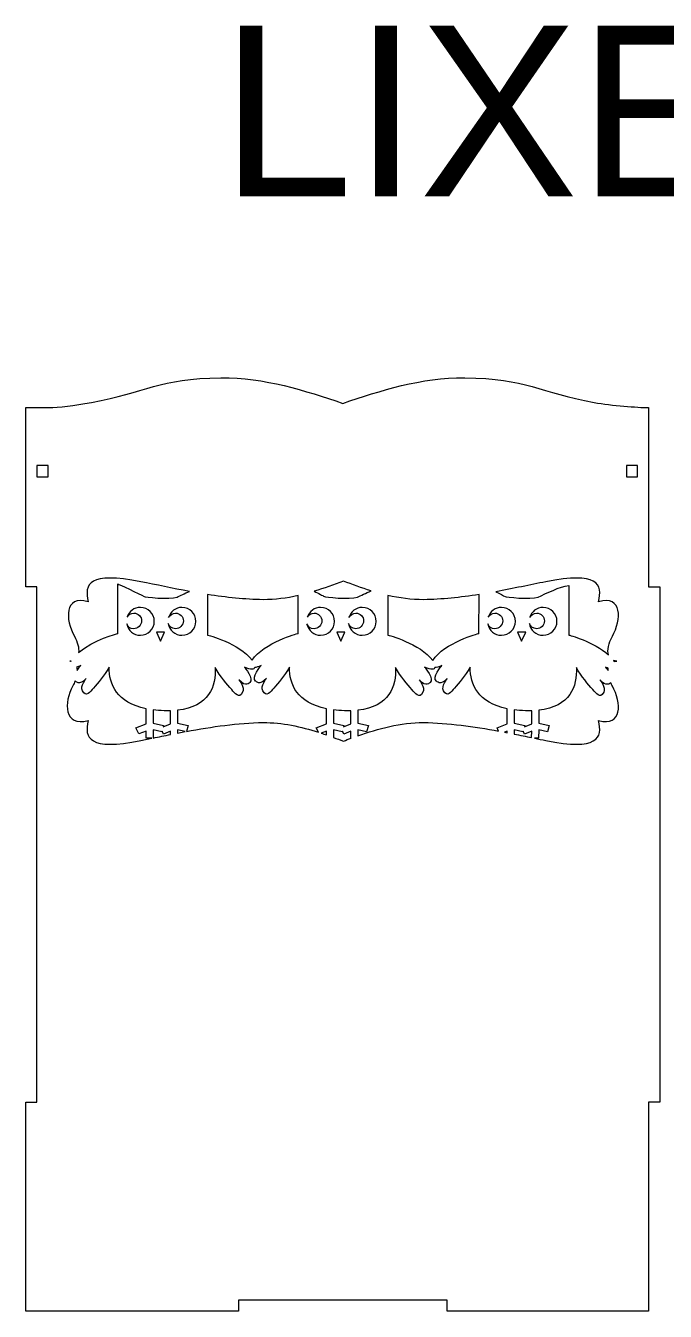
# Model space of a CAD drawing. Header units: millimetres. Extents: x -3306 to 3306, y -396 to 396.
# Drawn here: x -1600.9 to -1429.5, y 51.7 to 396 of the extents above; entities that cross this region are included whole.
import ezdxf

# ---------------------------------------------------------------- set-up
doc = ezdxf.new("R2010")
doc.units = ezdxf.units.MM
doc.header["$MEASUREMENT"] = 0
doc.layers.add('Camada 1', color=7, linetype='Continuous')
doc.styles.add('2', font='Arial', dxfattribs={"height": 1})

msp = doc.modelspace()

# ---------------------------------------------------------------- linework, layer by layer
at = {"layer": 'Camada 1', "color": 250, "lineweight": 20}
for points, knots in [([(-1431.0052, 107.7306), (-1431.0052, 107.7306), (-1431.0052, 245.7306), (-1431.0052, 245.7306), (-1431.0052, 245.7306), (-1431.0052, 245.7306), (-1434.0052, 245.7306), (-1434.0052, 245.7306), (-1434.0052, 245.7306), (-1434.0052, 245.7306), (-1434.0052, 293.7306), (-1434.0052, 293.7306), (-1434.0052, 293.7306), (-1437.0081, 293.8059), (-1443.8052, 294.2386), (-1448.5704, 295.1075), (-1448.5704, 295.1075), (-1463.1626, 297.7686), (-1466.6283, 301.5743), (-1483.2458, 301.7211), (-1483.2458, 301.7211), (-1495.005, 301.825), (-1505.8127, 298.2883), (-1515.9362, 294.8691), (-1515.9362, 294.8691), (-1526.0597, 298.2883), (-1536.8674, 301.825), (-1548.6266, 301.7211), (-1548.6266, 301.7211), (-1565.2441, 301.5743), (-1568.7098, 297.7686), (-1583.302, 295.1075), (-1583.302, 295.1075), (-1588.0672, 294.2386), (-1591.8643, 293.8059), (-1594.8672, 293.7306), (-1594.8672, 293.7306), (-1594.8672, 293.7306), (-1594.9362, 293.7306), (-1594.9362, 293.7306), (-1594.9362, 293.7306), (-1594.9362, 293.7306), (-1600.9362, 293.7306), (-1600.9362, 293.7306), (-1600.9362, 293.7306), (-1600.9362, 293.7306), (-1600.9362, 245.7306), (-1600.9362, 245.7306), (-1600.9362, 245.7306), (-1600.9362, 245.7306), (-1597.9362, 245.7306), (-1597.9362, 245.7306), (-1597.9362, 245.7306), (-1597.9362, 245.7306), (-1597.9362, 107.7306), (-1597.9362, 107.7306), (-1597.9362, 107.7306), (-1597.9362, 107.7306), (-1600.9362, 107.7306), (-1600.9362, 107.7306), (-1600.9362, 107.7306), (-1600.9362, 107.7306), (-1600.9362, 51.7306), (-1600.9362, 51.7306), (-1600.9362, 51.7306), (-1600.9362, 51.7306), (-1597.9362, 51.7306), (-1597.9362, 51.7306), (-1597.9362, 51.7306), (-1597.9362, 51.7306), (-1543.9363, 51.7306), (-1543.9363, 51.7306), (-1543.9363, 51.7306), (-1543.9363, 51.7306), (-1543.9363, 54.7306), (-1543.9363, 54.7306), (-1543.9363, 54.7306), (-1543.9363, 54.7306), (-1487.9363, 54.7306), (-1487.9363, 54.7306), (-1487.9363, 54.7306), (-1487.9363, 54.7306), (-1487.9363, 51.7306), (-1487.9363, 51.7306), (-1487.9363, 51.7306), (-1487.9363, 51.7306), (-1434.0052, 51.7306), (-1434.0052, 51.7306), (-1434.0052, 51.7306), (-1434.0052, 51.7306), (-1434.0052, 107.7306), (-1434.0052, 107.7306), (-1434.0052, 107.7306), (-1434.0052, 107.7306), (-1431.0052, 107.7306), (-1431.0052, 107.7306)], [0, 0, 0, 0, 0.04, 0.04, 0.04, 0.04, 0.08, 0.08, 0.08, 0.08, 0.12, 0.12, 0.12, 0.12, 0.16, 0.16, 0.16, 0.16, 0.2, 0.2, 0.2, 0.2, 0.24, 0.24, 0.24, 0.24, 0.28, 0.28, 0.28, 0.28, 0.32, 0.32, 0.32, 0.32, 0.36, 0.36, 0.36, 0.36, 0.4, 0.4, 0.4, 0.4, 0.44, 0.44, 0.44, 0.44, 0.48, 0.48, 0.48, 0.48, 0.52, 0.52, 0.52, 0.52, 0.56, 0.56, 0.56, 0.56, 0.6, 0.6, 0.6, 0.6, 0.64, 0.64, 0.64, 0.64, 0.68, 0.68, 0.68, 0.68, 0.72, 0.72, 0.72, 0.72, 0.76, 0.76, 0.76, 0.76, 0.8, 0.8, 0.8, 0.8, 0.84, 0.84, 0.84, 0.84, 0.88, 0.88, 0.88, 0.88, 0.92, 0.92, 0.92, 0.92, 1, 1, 1, 1]), ([(-1594.9362, 278.2335), (-1594.9362, 278.2335), (-1594.9362, 275.2335), (-1594.9362, 275.2335), (-1594.9362, 275.2335), (-1594.9362, 275.2335), (-1597.9362, 275.2335), (-1597.9362, 275.2335), (-1597.9362, 275.2335), (-1597.9362, 275.2335), (-1597.9362, 278.2335), (-1597.9362, 278.2335), (-1597.9362, 278.2335), (-1597.9362, 278.2335), (-1594.9362, 278.2335), (-1594.9362, 278.2335)], [0, 0, 0, 0, 0.2, 0.2, 0.2, 0.2, 0.4, 0.4, 0.4, 0.4, 0.6, 0.6, 0.6, 0.6, 1, 1, 1, 1]), ([(-1436.9362, 275.2335), (-1436.9362, 275.2335), (-1439.9362, 275.2335), (-1439.9362, 275.2335), (-1439.9362, 275.2335), (-1439.9362, 275.2335), (-1439.9362, 278.2335), (-1439.9362, 278.2335), (-1439.9362, 278.2335), (-1439.9362, 278.2335), (-1436.9362, 278.2335), (-1436.9362, 278.2335), (-1436.9362, 278.2335), (-1436.9362, 278.2335), (-1436.9362, 275.2335), (-1436.9362, 275.2335)], [0, 0, 0, 0, 0.2, 0.2, 0.2, 0.2, 0.4, 0.4, 0.4, 0.4, 0.6, 0.6, 0.6, 0.6, 1, 1, 1, 1]), ([(-1560.361, 243.0038), (-1562.3407, 242.1453), (-1569.2049, 243.1366), (-1569.2049, 243.1366), (-1569.2049, 243.1366), (-1570.3263, 243.8636), (-1576.2016, 246.5026), (-1576.2016, 246.5026), (-1576.2016, 246.5026), (-1576.2016, 246.5026), (-1576.2678, 233.2995), (-1576.2678, 233.2995), (-1576.2678, 233.2995), (-1576.2678, 233.2995), (-1576.3302, 233.1903), (-1576.3302, 233.1903), (-1576.3302, 233.1903), (-1576.3302, 233.1903), (-1576.3398, 233.2493), (-1576.3398, 233.2493), (-1576.3398, 233.2493), (-1576.3398, 233.2493), (-1582.809, 231.548), (-1586.7401, 228.1425), (-1586.7401, 228.1425), (-1586.6219, 229.3665), (-1587.0206, 230.9426), (-1587.8916, 232.5233), (-1587.8916, 232.5233), (-1590.3297, 236.9481), (-1590.699, 243.5562), (-1584.1666, 241.7508), (-1584.1666, 241.7508), (-1585.3412, 246.4278), (-1584.0242, 249.9096), (-1570.0365, 247.0992), (-1570.0365, 247.0992), (-1566.0498, 246.2984), (-1561.6241, 245.3548), (-1557.0284, 244.517), (-1557.0284, 244.517), (-1558.3085, 243.9536), (-1559.5153, 243.3704), (-1560.361, 243.0038)], [0, 0, 0, 0, 0.08333333, 0.08333333, 0.08333333, 0.08333333, 0.16666667, 0.16666667, 0.16666667, 0.16666667, 0.25, 0.25, 0.25, 0.25, 0.33333333, 0.33333333, 0.33333333, 0.33333333, 0.41666667, 0.41666667, 0.41666667, 0.41666667, 0.5, 0.5, 0.5, 0.5, 0.58333333, 0.58333333, 0.58333333, 0.58333333, 0.66666667, 0.66666667, 0.66666667, 0.66666667, 0.75, 0.75, 0.75, 0.75, 0.83333333, 0.83333333, 0.83333333, 0.83333333, 1, 1, 1, 1]), ([(-1444.7235, 227.4929), (-1448.6201, 231.059), (-1455.3942, 232.8404), (-1455.3942, 232.8404), (-1455.3942, 232.8404), (-1455.3942, 232.8404), (-1455.3942, 246.107), (-1455.3942, 246.107), (-1455.3942, 246.107), (-1457.6387, 245.9086), (-1461.5989, 243.8622), (-1463.579, 243.0038), (-1463.579, 243.0038), (-1465.5588, 242.1453), (-1472.4229, 243.1366), (-1472.4229, 243.1366), (-1472.4229, 243.1366), (-1472.8241, 243.3968), (-1473.834, 243.9017), (-1474.9655, 244.4429), (-1474.9655, 244.4429), (-1470.2237, 245.2989), (-1465.6533, 246.2747), (-1461.5485, 247.0992), (-1461.5485, 247.0992), (-1447.5607, 249.9096), (-1446.2437, 246.4278), (-1447.4182, 241.7508), (-1447.4182, 241.7508), (-1440.8858, 243.5562), (-1441.2552, 236.9483), (-1443.6936, 232.5233), (-1443.6936, 232.5233), (-1444.728, 230.6459), (-1445.0964, 228.7747), (-1444.7235, 227.4929)], [0, 0, 0, 0, 0.1, 0.1, 0.1, 0.1, 0.2, 0.2, 0.2, 0.2, 0.3, 0.3, 0.3, 0.3, 0.4, 0.4, 0.4, 0.4, 0.5, 0.5, 0.5, 0.5, 0.6, 0.6, 0.6, 0.6, 0.7, 0.7, 0.7, 0.7, 0.8, 0.8, 0.8, 0.8, 1, 1, 1, 1]), ([(-1508.3545, 244.6708), (-1509.7634, 244.0619), (-1511.1163, 243.4038), (-1512.0392, 243.0038), (-1512.0392, 243.0038), (-1514.0189, 242.1453), (-1520.8831, 243.1366), (-1520.8831, 243.1366), (-1520.8831, 243.1366), (-1521.3094, 243.413), (-1522.4229, 243.9657), (-1523.6393, 244.5447), (-1523.6393, 244.5447), (-1520.9514, 245.3652), (-1518.3389, 246.3248), (-1515.7923, 247.2723), (-1515.7923, 247.2723), (-1513.3751, 246.373), (-1510.8986, 245.4625), (-1508.3545, 244.6708)], [0, 0, 0, 0, 0.16666667, 0.16666667, 0.16666667, 0.16666667, 0.33333333, 0.33333333, 0.33333333, 0.33333333, 0.5, 0.5, 0.5, 0.5, 0.66666667, 0.66666667, 0.66666667, 0.66666667, 1, 1, 1, 1]), ([(-1528.018, 233.2493), (-1528.018, 233.2493), (-1537.0317, 230.8794), (-1540.2451, 226.1335), (-1540.2451, 226.1335), (-1543.681, 230.6064), (-1552.1761, 232.8404), (-1552.1761, 232.8404), (-1552.1761, 232.8404), (-1552.1761, 232.8404), (-1552.1761, 243.6907), (-1552.1761, 243.6907), (-1552.1761, 243.6907), (-1547.203, 242.9111), (-1542.1441, 242.3487), (-1537.3213, 242.3017), (-1537.3213, 242.3017), (-1534.0734, 242.27), (-1530.9358, 242.7029), (-1527.8954, 243.3994), (-1527.8954, 243.3994), (-1527.8954, 243.3994), (-1527.946, 233.2995), (-1527.946, 233.2995), (-1527.946, 233.2995), (-1527.946, 233.2995), (-1528.0084, 233.1903), (-1528.0084, 233.1903), (-1528.0084, 233.1903), (-1528.0084, 233.1903), (-1528.018, 233.2493), (-1528.018, 233.2493)], [0, 0, 0, 0, 0.11111111, 0.11111111, 0.11111111, 0.11111111, 0.22222222, 0.22222222, 0.22222222, 0.22222222, 0.33333333, 0.33333333, 0.33333333, 0.33333333, 0.44444444, 0.44444444, 0.44444444, 0.44444444, 0.55555556, 0.55555556, 0.55555556, 0.55555556, 0.66666667, 0.66666667, 0.66666667, 0.66666667, 0.77777778, 0.77777778, 0.77777778, 0.77777778, 1, 1, 1, 1]), ([(-1479.5579, 233.2493), (-1479.5579, 233.2493), (-1488.6945, 230.8466), (-1491.8493, 226.0357), (-1491.8493, 226.0357), (-1495.2353, 230.5738), (-1503.8543, 232.8404), (-1503.8543, 232.8404), (-1503.8543, 232.8404), (-1503.8543, 232.8404), (-1503.8543, 243.4375), (-1503.8543, 243.4375), (-1503.8543, 243.4375), (-1500.7624, 242.7189), (-1497.57, 242.2695), (-1494.2633, 242.3017), (-1494.2633, 242.3017), (-1489.4487, 242.3485), (-1484.3986, 242.9091), (-1479.4339, 243.6868), (-1479.4339, 243.6868), (-1479.4339, 243.6868), (-1479.4858, 233.2995), (-1479.4858, 233.2995), (-1479.4858, 233.2995), (-1479.4858, 233.2995), (-1479.5483, 233.1903), (-1479.5483, 233.1903), (-1479.5483, 233.1903), (-1479.5483, 233.1903), (-1479.5579, 233.2493), (-1479.5579, 233.2493)], [0, 0, 0, 0, 0.11111111, 0.11111111, 0.11111111, 0.11111111, 0.22222222, 0.22222222, 0.22222222, 0.22222222, 0.33333333, 0.33333333, 0.33333333, 0.33333333, 0.44444444, 0.44444444, 0.44444444, 0.44444444, 0.55555556, 0.55555556, 0.55555556, 0.55555556, 0.66666667, 0.66666667, 0.66666667, 0.66666667, 0.77777778, 0.77777778, 0.77777778, 0.77777778, 1, 1, 1, 1]), ([(-1566.4707, 236.5003), (-1566.4707, 234.4414), (-1568.1404, 232.7705), (-1570.1996, 232.7705), (-1570.1996, 232.7705), (-1572.017, 232.7705), (-1573.5308, 234.0716), (-1573.8617, 235.7925), (-1573.8617, 235.7925), (-1573.5437, 235.0481), (-1572.9502, 234.5265), (-1571.9445, 234.5265), (-1571.9445, 234.5265), (-1570.9388, 234.5265), (-1569.8608, 235.4596), (-1569.8608, 236.6104), (-1569.8608, 236.6104), (-1569.8608, 237.7612), (-1570.7937, 238.6942), (-1571.9445, 238.6942), (-1571.9445, 238.6942), (-1572.7128, 238.6942), (-1573.3838, 238.2784), (-1573.7452, 237.6596), (-1573.7452, 237.6596), (-1573.2575, 239.1521), (-1571.8546, 240.2298), (-1570.1996, 240.2298), (-1570.1996, 240.2298), (-1568.1404, 240.2298), (-1566.4707, 238.5608), (-1566.4707, 236.5003)], [0, 0, 0, 0, 0.11111111, 0.11111111, 0.11111111, 0.11111111, 0.22222222, 0.22222222, 0.22222222, 0.22222222, 0.33333333, 0.33333333, 0.33333333, 0.33333333, 0.44444444, 0.44444444, 0.44444444, 0.44444444, 0.55555556, 0.55555556, 0.55555556, 0.55555556, 0.66666667, 0.66666667, 0.66666667, 0.66666667, 0.77777778, 0.77777778, 0.77777778, 0.77777778, 1, 1, 1, 1]), ([(-1555.3163, 236.5003), (-1555.3163, 234.4414), (-1556.9863, 232.7705), (-1559.0456, 232.7705), (-1559.0456, 232.7705), (-1560.9086, 232.7705), (-1562.4525, 234.1378), (-1562.7301, 235.9229), (-1562.7301, 235.9229), (-1562.4461, 235.1099), (-1561.7929, 234.5265), (-1560.7626, 234.5265), (-1560.7626, 234.5265), (-1559.7323, 234.5265), (-1558.6787, 235.4596), (-1558.6787, 236.6104), (-1558.6787, 236.6104), (-1558.6787, 237.7612), (-1559.6116, 238.6942), (-1560.7626, 238.6942), (-1560.7626, 238.6942), (-1561.5792, 238.6942), (-1562.2859, 238.2243), (-1562.6277, 237.5403), (-1562.6277, 237.5403), (-1562.1775, 239.0943), (-1560.7442, 240.2298), (-1559.0456, 240.2298), (-1559.0456, 240.2298), (-1556.9863, 240.2298), (-1555.3163, 238.5608), (-1555.3163, 236.5003)], [0, 0, 0, 0, 0.11111111, 0.11111111, 0.11111111, 0.11111111, 0.22222222, 0.22222222, 0.22222222, 0.22222222, 0.33333333, 0.33333333, 0.33333333, 0.33333333, 0.44444444, 0.44444444, 0.44444444, 0.44444444, 0.55555556, 0.55555556, 0.55555556, 0.55555556, 0.66666667, 0.66666667, 0.66666667, 0.66666667, 0.77777778, 0.77777778, 0.77777778, 0.77777778, 1, 1, 1, 1]), ([(-1518.1489, 236.5003), (-1518.1489, 234.4414), (-1519.8185, 232.7705), (-1521.8778, 232.7705), (-1521.8778, 232.7705), (-1523.6952, 232.7705), (-1525.209, 234.0716), (-1525.5399, 235.7925), (-1525.5399, 235.7925), (-1525.222, 235.0481), (-1524.6283, 234.5265), (-1523.6228, 234.5265), (-1523.6228, 234.5265), (-1522.6173, 234.5265), (-1521.5389, 235.4596), (-1521.5389, 236.6104), (-1521.5389, 236.6104), (-1521.5389, 237.7612), (-1522.4719, 238.6942), (-1523.6228, 238.6942), (-1523.6228, 238.6942), (-1524.3909, 238.6942), (-1525.062, 238.2784), (-1525.4234, 237.6596), (-1525.4234, 237.6596), (-1524.9357, 239.1521), (-1523.5328, 240.2298), (-1521.8778, 240.2298), (-1521.8778, 240.2298), (-1519.8185, 240.2298), (-1518.1489, 238.5608), (-1518.1489, 236.5003)], [0, 0, 0, 0, 0.11111111, 0.11111111, 0.11111111, 0.11111111, 0.22222222, 0.22222222, 0.22222222, 0.22222222, 0.33333333, 0.33333333, 0.33333333, 0.33333333, 0.44444444, 0.44444444, 0.44444444, 0.44444444, 0.55555556, 0.55555556, 0.55555556, 0.55555556, 0.66666667, 0.66666667, 0.66666667, 0.66666667, 0.77777778, 0.77777778, 0.77777778, 0.77777778, 1, 1, 1, 1]), ([(-1506.9945, 236.5003), (-1506.9945, 234.4414), (-1508.6645, 232.7705), (-1510.7237, 232.7705), (-1510.7237, 232.7705), (-1512.5868, 232.7705), (-1514.1307, 234.1378), (-1514.4083, 235.9229), (-1514.4083, 235.9229), (-1514.1243, 235.1099), (-1513.471, 234.5265), (-1512.4407, 234.5265), (-1512.4407, 234.5265), (-1511.4104, 234.5265), (-1510.3569, 235.4596), (-1510.3569, 236.6104), (-1510.3569, 236.6104), (-1510.3569, 237.7612), (-1511.2898, 238.6942), (-1512.4407, 238.6942), (-1512.4407, 238.6942), (-1513.2574, 238.6942), (-1513.9641, 238.2243), (-1514.3058, 237.5403), (-1514.3058, 237.5403), (-1513.8557, 239.0943), (-1512.4224, 240.2298), (-1510.7237, 240.2298), (-1510.7237, 240.2298), (-1508.6645, 240.2298), (-1506.9945, 238.5608), (-1506.9945, 236.5003)], [0, 0, 0, 0, 0.11111111, 0.11111111, 0.11111111, 0.11111111, 0.22222222, 0.22222222, 0.22222222, 0.22222222, 0.33333333, 0.33333333, 0.33333333, 0.33333333, 0.44444444, 0.44444444, 0.44444444, 0.44444444, 0.55555556, 0.55555556, 0.55555556, 0.55555556, 0.66666667, 0.66666667, 0.66666667, 0.66666667, 0.77777778, 0.77777778, 0.77777778, 0.77777778, 1, 1, 1, 1]), ([(-1473.4176, 232.7705), (-1475.235, 232.7705), (-1476.7488, 234.0716), (-1477.0797, 235.7925), (-1477.0797, 235.7925), (-1476.7618, 235.0481), (-1476.1683, 234.5265), (-1475.1626, 234.5265), (-1475.1626, 234.5265), (-1474.1569, 234.5265), (-1473.0788, 235.4596), (-1473.0788, 236.6104), (-1473.0788, 236.6104), (-1473.0788, 237.7612), (-1474.0117, 238.6942), (-1475.1626, 238.6942), (-1475.1626, 238.6942), (-1475.9309, 238.6942), (-1476.6018, 238.2784), (-1476.9632, 237.6596), (-1476.9632, 237.6596), (-1476.4755, 239.1521), (-1475.0726, 240.2298), (-1473.4176, 240.2298), (-1473.4176, 240.2298), (-1471.3584, 240.2298), (-1469.6887, 238.5608), (-1469.6887, 236.5003), (-1469.6887, 236.5003), (-1469.6887, 234.4414), (-1471.3584, 232.7705), (-1473.4176, 232.7705)], [0, 0, 0, 0, 0.11111111, 0.11111111, 0.11111111, 0.11111111, 0.22222222, 0.22222222, 0.22222222, 0.22222222, 0.33333333, 0.33333333, 0.33333333, 0.33333333, 0.44444444, 0.44444444, 0.44444444, 0.44444444, 0.55555556, 0.55555556, 0.55555556, 0.55555556, 0.66666667, 0.66666667, 0.66666667, 0.66666667, 0.77777778, 0.77777778, 0.77777778, 0.77777778, 1, 1, 1, 1]), ([(-1462.2636, 232.7705), (-1464.1267, 232.7705), (-1465.6705, 234.1378), (-1465.9481, 235.9229), (-1465.9481, 235.9229), (-1465.6641, 235.1099), (-1465.011, 234.5265), (-1463.9806, 234.5265), (-1463.9806, 234.5265), (-1462.9502, 234.5265), (-1461.8967, 235.4596), (-1461.8967, 236.6104), (-1461.8967, 236.6104), (-1461.8967, 237.7612), (-1462.8298, 238.6942), (-1463.9806, 238.6942), (-1463.9806, 238.6942), (-1464.7972, 238.6942), (-1465.504, 238.2243), (-1465.8457, 237.5403), (-1465.8457, 237.5403), (-1465.3956, 239.0943), (-1463.9623, 240.2298), (-1462.2636, 240.2298), (-1462.2636, 240.2298), (-1460.2045, 240.2298), (-1458.5344, 238.5608), (-1458.5344, 236.5003), (-1458.5344, 236.5003), (-1458.5344, 234.4414), (-1460.2045, 232.7705), (-1462.2636, 232.7705)], [0, 0, 0, 0, 0.11111111, 0.11111111, 0.11111111, 0.11111111, 0.22222222, 0.22222222, 0.22222222, 0.22222222, 0.33333333, 0.33333333, 0.33333333, 0.33333333, 0.44444444, 0.44444444, 0.44444444, 0.44444444, 0.55555556, 0.55555556, 0.55555556, 0.55555556, 0.66666667, 0.66666667, 0.66666667, 0.66666667, 0.77777778, 0.77777778, 0.77777778, 0.77777778, 1, 1, 1, 1]), ([(-1563.6984, 233.6293), (-1563.6984, 233.6293), (-1564.8212, 231.1896), (-1564.8212, 231.1896), (-1564.8212, 231.1896), (-1564.8212, 231.1896), (-1565.8765, 233.6293), (-1565.8765, 233.6293), (-1565.8765, 233.6293), (-1565.8765, 233.6293), (-1563.6984, 233.6293), (-1563.6984, 233.6293)], [0, 0, 0, 0, 0.25, 0.25, 0.25, 0.25, 0.5, 0.5, 0.5, 0.5, 1, 1, 1, 1]), ([(-1515.3766, 233.6293), (-1515.3766, 233.6293), (-1516.4994, 231.1896), (-1516.4994, 231.1896), (-1516.4994, 231.1896), (-1516.4994, 231.1896), (-1517.5547, 233.6293), (-1517.5547, 233.6293), (-1517.5547, 233.6293), (-1517.5547, 233.6293), (-1515.3766, 233.6293), (-1515.3766, 233.6293)], [0, 0, 0, 0, 0.25, 0.25, 0.25, 0.25, 0.5, 0.5, 0.5, 0.5, 1, 1, 1, 1]), ([(-1468.0393, 231.1896), (-1468.0393, 231.1896), (-1469.0945, 233.6293), (-1469.0945, 233.6293), (-1469.0945, 233.6293), (-1469.0945, 233.6293), (-1466.9164, 233.6293), (-1466.9164, 233.6293), (-1466.9164, 233.6293), (-1466.9164, 233.6293), (-1468.0393, 231.1896), (-1468.0393, 231.1896)], [0, 0, 0, 0, 0.25, 0.25, 0.25, 0.25, 0.5, 0.5, 0.5, 0.5, 1, 1, 1, 1]), ([(-1568.6658, 213.1028), (-1568.6658, 213.1028), (-1568.6658, 209.0423), (-1568.6658, 209.0423), (-1568.6658, 209.0423), (-1568.6658, 209.0423), (-1571.3718, 207.9553), (-1571.3718, 207.9553), (-1571.3718, 207.9553), (-1571.3718, 207.9553), (-1570.5699, 206.3304), (-1570.5699, 206.3304), (-1570.5699, 206.3304), (-1570.5699, 206.3304), (-1568.6485, 207.103), (-1568.6485, 207.103), (-1568.6485, 207.103), (-1568.6485, 207.103), (-1568.6726, 205.2076), (-1568.6726, 205.2076), (-1568.6726, 205.2076), (-1568.6726, 205.2076), (-1567.0858, 205.1914), (-1567.0858, 205.1914), (-1567.0858, 205.1914), (-1567.0858, 205.1914), (-1570.0365, 204.5919), (-1570.0365, 204.5919), (-1570.0365, 204.5919), (-1584.0242, 201.7817), (-1585.3412, 205.2632), (-1584.1666, 209.9403), (-1584.1666, 209.9403), (-1590.699, 208.1347), (-1590.7622, 214.7751), (-1588.3241, 219.2001), (-1588.3241, 219.2001), (-1588.0723, 219.6572), (-1587.8599, 220.114), (-1587.6882, 220.5622), (-1587.6882, 220.5622), (-1587.6882, 220.5622), (-1587.6261, 220.5187), (-1587.6261, 220.5187), (-1587.6261, 220.5187), (-1587.6261, 220.5187), (-1586.6119, 219.0884), (-1584.7179, 221.2282), (-1584.7179, 221.2282), (-1584.7179, 221.2282), (-1586.3911, 219.1934), (-1585.7307, 217.9278), (-1585.7307, 217.9278), (-1584.7117, 215.9771), (-1583.7064, 217.6558), (-1582.7876, 218.6446), (-1582.7876, 218.6446), (-1581.563, 219.9621), (-1579.9194, 221.9214), (-1578.5804, 224.1958), (-1578.5804, 224.1958), (-1578.5856, 219.592), (-1576.5224, 214.7025), (-1568.6658, 213.1028)], [0, 0, 0, 0, 0.05882353, 0.05882353, 0.05882353, 0.05882353, 0.11764706, 0.11764706, 0.11764706, 0.11764706, 0.17647059, 0.17647059, 0.17647059, 0.17647059, 0.23529412, 0.23529412, 0.23529412, 0.23529412, 0.29411765, 0.29411765, 0.29411765, 0.29411765, 0.35294118, 0.35294118, 0.35294118, 0.35294118, 0.41176471, 0.41176471, 0.41176471, 0.41176471, 0.47058824, 0.47058824, 0.47058824, 0.47058824, 0.52941176, 0.52941176, 0.52941176, 0.52941176, 0.58823529, 0.58823529, 0.58823529, 0.58823529, 0.64705882, 0.64705882, 0.64705882, 0.64705882, 0.70588235, 0.70588235, 0.70588235, 0.70588235, 0.76470588, 0.76470588, 0.76470588, 0.76470588, 0.82352941, 0.82352941, 0.82352941, 0.82352941, 0.88235294, 0.88235294, 0.88235294, 0.88235294, 1, 1, 1, 1]), ([(-1588.7386, 225.8698), (-1588.7386, 225.8698), (-1588.7941, 225.7788), (-1588.7941, 225.7788), (-1588.7941, 225.7788), (-1588.8958, 225.807), (-1589.0024, 225.8293), (-1589.1138, 225.8457), (-1589.1138, 225.8457), (-1588.9833, 225.8465), (-1588.8583, 225.8548), (-1588.7386, 225.8698)], [0, 0, 0, 0, 0.25, 0.25, 0.25, 0.25, 0.5, 0.5, 0.5, 0.5, 1, 1, 1, 1]), ([(-1586.1843, 224.6638), (-1586.1843, 224.6638), (-1586.6827, 224.0731), (-1587.1557, 223.3274), (-1587.1557, 223.3274), (-1587.1683, 223.6562), (-1587.2153, 223.9632), (-1587.2975, 224.2419), (-1587.2975, 224.2419), (-1586.9838, 224.3332), (-1586.616, 224.4701), (-1586.1843, 224.6638)], [0, 0, 0, 0, 0.25, 0.25, 0.25, 0.25, 0.5, 0.5, 0.5, 0.5, 1, 1, 1, 1]), ([(-1522.4697, 206.7797), (-1527.1719, 208.2925), (-1532.1045, 209.4402), (-1537.3213, 209.3894), (-1537.3213, 209.3894), (-1543.9914, 209.3244), (-1551.1138, 208.2735), (-1557.8348, 207.0257), (-1557.8348, 207.0257), (-1557.8348, 207.0257), (-1557.3977, 208.6345), (-1557.3977, 208.6345), (-1557.3977, 208.6345), (-1557.3977, 208.6345), (-1560.2292, 209.2596), (-1560.2292, 209.2596), (-1560.2292, 209.2596), (-1560.2292, 209.2596), (-1560.2292, 212.7039), (-1560.2292, 212.7039), (-1560.2292, 212.7039), (-1551.7264, 213.6425), (-1549.9218, 219.1194), (-1550.1305, 224.1247), (-1550.1305, 224.1247), (-1548.7589, 221.7069), (-1547.0131, 219.6178), (-1545.7287, 218.2358), (-1545.7287, 218.2358), (-1544.8097, 217.247), (-1543.8044, 215.5682), (-1542.7852, 217.5188), (-1542.7852, 217.5188), (-1542.1247, 218.7845), (-1543.7981, 220.8192), (-1543.7981, 220.8192), (-1543.7981, 220.8192), (-1541.9041, 218.6795), (-1540.8901, 220.1097), (-1540.8901, 220.1097), (-1540.8901, 220.1097), (-1539.5527, 220.9609), (-1542.3315, 224.2549), (-1542.3315, 224.2549), (-1542.3315, 224.2549), (-1540.4169, 223.396), (-1539.749, 223.6449), (-1539.562, 224.1142), (-1539.562, 224.1142), (-1539.1507, 224.1673), (-1538.5991, 224.3335), (-1537.8626, 224.6638), (-1537.8626, 224.6638), (-1537.8626, 224.6638), (-1540.6413, 221.3699), (-1539.3042, 220.5187), (-1539.3042, 220.5187), (-1539.3042, 220.5187), (-1538.2901, 219.0884), (-1536.3962, 221.2282), (-1536.3962, 221.2282), (-1536.3962, 221.2282), (-1538.0693, 219.1934), (-1537.4089, 217.9278), (-1537.4089, 217.9278), (-1536.3899, 215.9771), (-1535.3847, 217.6558), (-1534.4657, 218.6446), (-1534.4657, 218.6446), (-1533.2412, 219.9621), (-1531.5976, 221.9214), (-1530.2585, 224.1958), (-1530.2585, 224.1958), (-1530.2638, 219.592), (-1528.2006, 214.7025), (-1520.344, 213.1028), (-1520.344, 213.1028), (-1520.344, 213.1028), (-1520.344, 209.0423), (-1520.344, 209.0423), (-1520.344, 209.0423), (-1520.344, 209.0423), (-1523.05, 207.9553), (-1523.05, 207.9553), (-1523.05, 207.9553), (-1523.05, 207.9553), (-1522.4697, 206.7797), (-1522.4697, 206.7797)], [0, 0, 0, 0, 0.04347826, 0.04347826, 0.04347826, 0.04347826, 0.08695652, 0.08695652, 0.08695652, 0.08695652, 0.13043478, 0.13043478, 0.13043478, 0.13043478, 0.17391304, 0.17391304, 0.17391304, 0.17391304, 0.2173913, 0.2173913, 0.2173913, 0.2173913, 0.26086957, 0.26086957, 0.26086957, 0.26086957, 0.30434783, 0.30434783, 0.30434783, 0.30434783, 0.34782609, 0.34782609, 0.34782609, 0.34782609, 0.39130435, 0.39130435, 0.39130435, 0.39130435, 0.43478261, 0.43478261, 0.43478261, 0.43478261, 0.47826087, 0.47826087, 0.47826087, 0.47826087, 0.52173913, 0.52173913, 0.52173913, 0.52173913, 0.56521739, 0.56521739, 0.56521739, 0.56521739, 0.60869565, 0.60869565, 0.60869565, 0.60869565, 0.65217391, 0.65217391, 0.65217391, 0.65217391, 0.69565217, 0.69565217, 0.69565217, 0.69565217, 0.73913043, 0.73913043, 0.73913043, 0.73913043, 0.7826087, 0.7826087, 0.7826087, 0.7826087, 0.82608696, 0.82608696, 0.82608696, 0.82608696, 0.86956522, 0.86956522, 0.86956522, 0.86956522, 0.91304348, 0.91304348, 0.91304348, 0.91304348, 1, 1, 1, 1]), ([(-1494.2633, 209.3894), (-1500.5226, 209.4502), (-1506.3725, 207.7859), (-1511.906, 205.8357), (-1511.906, 205.8357), (-1511.906, 205.8357), (-1511.8864, 207.4111), (-1511.8864, 207.4111), (-1511.8864, 207.4111), (-1511.8864, 207.4111), (-1509.5485, 206.8953), (-1509.5485, 206.8953), (-1509.5485, 206.8953), (-1509.5485, 206.8953), (-1509.0759, 208.6345), (-1509.0759, 208.6345), (-1509.0759, 208.6345), (-1509.0759, 208.6345), (-1511.9073, 209.2596), (-1511.9073, 209.2596), (-1511.9073, 209.2596), (-1511.9073, 209.2596), (-1511.9073, 212.7039), (-1511.9073, 212.7039), (-1511.9073, 212.7039), (-1503.4046, 213.6425), (-1501.6, 219.1194), (-1501.8087, 224.1247), (-1501.8087, 224.1247), (-1500.4371, 221.7069), (-1498.6912, 219.6179), (-1497.4068, 218.2358), (-1497.4068, 218.2358), (-1496.4879, 217.2471), (-1495.4825, 215.5682), (-1494.4634, 217.5188), (-1494.4634, 217.5188), (-1493.8029, 218.7845), (-1495.4764, 220.8192), (-1495.4764, 220.8192), (-1495.4764, 220.8192), (-1493.5823, 218.6795), (-1492.5682, 220.1097), (-1492.5682, 220.1097), (-1492.5682, 220.1097), (-1491.2309, 220.9609), (-1494.0097, 224.2549), (-1494.0097, 224.2549), (-1494.0097, 224.2549), (-1492.1147, 223.4047), (-1491.441, 223.6399), (-1491.2461, 224.0999), (-1491.2461, 224.0999), (-1490.8225, 224.1293), (-1490.2289, 224.293), (-1489.4025, 224.6638), (-1489.4025, 224.6638), (-1489.4025, 224.6638), (-1492.1812, 221.3699), (-1490.8441, 220.5187), (-1490.8441, 220.5187), (-1490.8441, 220.5187), (-1489.8299, 219.0884), (-1487.936, 221.2282), (-1487.936, 221.2282), (-1487.936, 221.2282), (-1489.6092, 219.1934), (-1488.9488, 217.9278), (-1488.9488, 217.9278), (-1487.9298, 215.9771), (-1486.9246, 217.6558), (-1486.0057, 218.6446), (-1486.0057, 218.6446), (-1484.781, 219.9621), (-1483.1374, 221.9214), (-1481.7984, 224.1958), (-1481.7984, 224.1958), (-1481.8036, 219.592), (-1479.7405, 214.7025), (-1471.8838, 213.1028), (-1471.8838, 213.1028), (-1471.8838, 213.1028), (-1471.8838, 209.0423), (-1471.8838, 209.0423), (-1471.8838, 209.0423), (-1471.8838, 209.0423), (-1474.5898, 207.9553), (-1474.5898, 207.9553), (-1474.5898, 207.9553), (-1474.5898, 207.9553), (-1474.1693, 207.103), (-1474.1693, 207.103), (-1474.1693, 207.103), (-1480.7668, 208.3166), (-1487.7318, 209.326), (-1494.2633, 209.3894)], [0, 0, 0, 0, 0.04, 0.04, 0.04, 0.04, 0.08, 0.08, 0.08, 0.08, 0.12, 0.12, 0.12, 0.12, 0.16, 0.16, 0.16, 0.16, 0.2, 0.2, 0.2, 0.2, 0.24, 0.24, 0.24, 0.24, 0.28, 0.28, 0.28, 0.28, 0.32, 0.32, 0.32, 0.32, 0.36, 0.36, 0.36, 0.36, 0.4, 0.4, 0.4, 0.4, 0.44, 0.44, 0.44, 0.44, 0.48, 0.48, 0.48, 0.48, 0.52, 0.52, 0.52, 0.52, 0.56, 0.56, 0.56, 0.56, 0.6, 0.6, 0.6, 0.6, 0.64, 0.64, 0.64, 0.64, 0.68, 0.68, 0.68, 0.68, 0.72, 0.72, 0.72, 0.72, 0.76, 0.76, 0.76, 0.76, 0.8, 0.8, 0.8, 0.8, 0.84, 0.84, 0.84, 0.84, 0.88, 0.88, 0.88, 0.88, 0.92, 0.92, 0.92, 0.92, 1, 1, 1, 1]), ([(-1447.4183, 209.9403), (-1446.2437, 205.2632), (-1447.5609, 201.7815), (-1461.5485, 204.5919), (-1461.5485, 204.5919), (-1462.5203, 204.7871), (-1463.5189, 204.991), (-1464.5392, 205.1995), (-1464.5392, 205.1995), (-1464.5392, 205.1995), (-1463.454, 205.1884), (-1463.454, 205.1884), (-1463.454, 205.1884), (-1463.454, 205.1884), (-1463.4262, 207.4111), (-1463.4262, 207.4111), (-1463.4262, 207.4111), (-1463.4262, 207.4111), (-1461.0883, 206.8953), (-1461.0883, 206.8953), (-1461.0883, 206.8953), (-1461.0883, 206.8953), (-1460.6158, 208.6345), (-1460.6158, 208.6345), (-1460.6158, 208.6345), (-1460.6158, 208.6345), (-1463.4472, 209.2596), (-1463.4472, 209.2596), (-1463.4472, 209.2596), (-1463.4472, 209.2596), (-1463.4472, 212.7039), (-1463.4472, 212.7039), (-1463.4472, 212.7039), (-1454.9445, 213.6425), (-1453.1398, 219.1194), (-1453.3485, 224.1247), (-1453.3485, 224.1247), (-1451.977, 221.7069), (-1450.2312, 219.6178), (-1448.9467, 218.2358), (-1448.9467, 218.2358), (-1448.0278, 217.247), (-1447.0224, 215.5682), (-1446.0032, 217.5188), (-1446.0032, 217.5188), (-1445.3428, 218.7845), (-1447.0163, 220.8192), (-1447.0163, 220.8192), (-1447.0163, 220.8192), (-1445.3163, 218.8987), (-1444.3254, 219.8538), (-1444.1401, 220.0699), (-1444.1401, 220.0699), (-1444.0086, 219.7709), (-1443.8597, 219.4693), (-1443.6936, 219.1677), (-1443.6936, 219.1677), (-1441.2553, 214.7428), (-1440.8858, 208.1347), (-1447.4183, 209.9403)], [0, 0, 0, 0, 0.0625, 0.0625, 0.0625, 0.0625, 0.125, 0.125, 0.125, 0.125, 0.1875, 0.1875, 0.1875, 0.1875, 0.25, 0.25, 0.25, 0.25, 0.3125, 0.3125, 0.3125, 0.3125, 0.375, 0.375, 0.375, 0.375, 0.4375, 0.4375, 0.4375, 0.4375, 0.5, 0.5, 0.5, 0.5, 0.5625, 0.5625, 0.5625, 0.5625, 0.625, 0.625, 0.625, 0.625, 0.6875, 0.6875, 0.6875, 0.6875, 0.75, 0.75, 0.75, 0.75, 0.8125, 0.8125, 0.8125, 0.8125, 0.875, 0.875, 0.875, 0.875, 1, 1, 1, 1]), ([(-1444.8596, 223.3418), (-1445.2298, 223.8758), (-1445.5496, 224.2549), (-1445.5496, 224.2549), (-1445.5496, 224.2549), (-1445.2686, 224.1288), (-1445.0153, 224.0272), (-1444.7855, 223.9462), (-1444.7855, 223.9462), (-1444.8248, 223.7552), (-1444.8494, 223.5532), (-1444.8596, 223.3418)], [0, 0, 0, 0, 0.25, 0.25, 0.25, 0.25, 0.5, 0.5, 0.5, 0.5, 1, 1, 1, 1]), ([(-1442.4838, 225.8457), (-1442.7399, 225.8429), (-1442.9745, 225.8121), (-1443.1883, 225.7561), (-1443.1883, 225.7561), (-1443.1883, 225.7561), (-1443.35, 225.9839), (-1443.35, 225.9839), (-1443.35, 225.9839), (-1443.0945, 225.8973), (-1442.8063, 225.8492), (-1442.4838, 225.8457)], [0, 0, 0, 0, 0.25, 0.25, 0.25, 0.25, 0.5, 0.5, 0.5, 0.5, 1, 1, 1, 1]), ([(-1562.1028, 212.5778), (-1562.1028, 212.5778), (-1562.1028, 209.0423), (-1562.1028, 209.0423), (-1562.1028, 209.0423), (-1562.1028, 209.0423), (-1564.0635, 208.2547), (-1564.0635, 208.2547), (-1564.0635, 208.2547), (-1564.0635, 208.2547), (-1563.9601, 208.6344), (-1563.9601, 208.6344), (-1563.9601, 208.6344), (-1563.9601, 208.6344), (-1566.7922, 209.2596), (-1566.7922, 209.2596), (-1566.7922, 209.2596), (-1566.7922, 209.2596), (-1566.7922, 212.7988), (-1566.7922, 212.7988), (-1566.7922, 212.7988), (-1565.8625, 212.6827), (-1564.8656, 212.6061), (-1563.7927, 212.5757), (-1563.7927, 212.5757), (-1563.2047, 212.559), (-1562.644, 212.5616), (-1562.1028, 212.5778)], [0, 0, 0, 0, 0.125, 0.125, 0.125, 0.125, 0.25, 0.25, 0.25, 0.25, 0.375, 0.375, 0.375, 0.375, 0.5, 0.5, 0.5, 0.5, 0.625, 0.625, 0.625, 0.625, 0.75, 0.75, 0.75, 0.75, 1, 1, 1, 1]), ([(-1515.6384, 208.6344), (-1515.6384, 208.6344), (-1518.4703, 209.2596), (-1518.4703, 209.2596), (-1518.4703, 209.2596), (-1518.4703, 209.2596), (-1518.4703, 212.7988), (-1518.4703, 212.7988), (-1518.4703, 212.7988), (-1517.5407, 212.6827), (-1516.5438, 212.6061), (-1515.4709, 212.5757), (-1515.4709, 212.5757), (-1514.8829, 212.559), (-1514.3222, 212.5616), (-1513.781, 212.5778), (-1513.781, 212.5778), (-1513.781, 212.5778), (-1513.781, 209.0423), (-1513.781, 209.0423), (-1513.781, 209.0423), (-1513.781, 209.0423), (-1515.7417, 208.2547), (-1515.7417, 208.2547), (-1515.7417, 208.2547), (-1515.7417, 208.2547), (-1515.6384, 208.6344), (-1515.6384, 208.6344)], [0, 0, 0, 0, 0.125, 0.125, 0.125, 0.125, 0.25, 0.25, 0.25, 0.25, 0.375, 0.375, 0.375, 0.375, 0.5, 0.5, 0.5, 0.5, 0.625, 0.625, 0.625, 0.625, 0.75, 0.75, 0.75, 0.75, 1, 1, 1, 1]), ([(-1467.1783, 208.6344), (-1467.1783, 208.6344), (-1470.0102, 209.2596), (-1470.0102, 209.2596), (-1470.0102, 209.2596), (-1470.0102, 209.2596), (-1470.0102, 212.7988), (-1470.0102, 212.7988), (-1470.0102, 212.7988), (-1469.0806, 212.6827), (-1468.0836, 212.6061), (-1467.0108, 212.5757), (-1467.0108, 212.5757), (-1466.4228, 212.559), (-1465.862, 212.5616), (-1465.3208, 212.5778), (-1465.3208, 212.5778), (-1465.3208, 212.5778), (-1465.3208, 209.0423), (-1465.3208, 209.0423), (-1465.3208, 209.0423), (-1465.3208, 209.0423), (-1467.2816, 208.2547), (-1467.2816, 208.2547), (-1467.2816, 208.2547), (-1467.2816, 208.2547), (-1467.1783, 208.6344), (-1467.1783, 208.6344)], [0, 0, 0, 0, 0.125, 0.125, 0.125, 0.125, 0.25, 0.25, 0.25, 0.25, 0.375, 0.375, 0.375, 0.375, 0.5, 0.5, 0.5, 0.5, 0.625, 0.625, 0.625, 0.625, 0.75, 0.75, 0.75, 0.75, 1, 1, 1, 1]), ([(-1562.0856, 207.103), (-1562.0856, 207.103), (-1562.097, 206.2031), (-1562.097, 206.2031), (-1562.097, 206.2031), (-1563.7038, 205.8832), (-1565.2753, 205.5616), (-1566.7982, 205.2502), (-1566.7982, 205.2502), (-1566.7982, 205.2502), (-1566.7708, 207.411), (-1566.7708, 207.411), (-1566.7708, 207.411), (-1566.7708, 207.411), (-1564.4336, 206.8953), (-1564.4336, 206.8953), (-1564.4336, 206.8953), (-1564.4336, 206.8953), (-1564.3811, 207.0883), (-1564.3811, 207.0883), (-1564.3811, 207.0883), (-1564.3811, 207.0883), (-1564.0073, 206.3303), (-1564.0073, 206.3303), (-1564.0073, 206.3303), (-1564.0073, 206.3303), (-1562.0856, 207.103), (-1562.0856, 207.103)], [0, 0, 0, 0, 0.125, 0.125, 0.125, 0.125, 0.25, 0.25, 0.25, 0.25, 0.375, 0.375, 0.375, 0.375, 0.5, 0.5, 0.5, 0.5, 0.625, 0.625, 0.625, 0.625, 0.75, 0.75, 0.75, 0.75, 1, 1, 1, 1]), ([(-1558.1743, 206.9624), (-1558.1743, 206.9624), (-1560.2186, 206.5726), (-1560.2186, 206.5726), (-1560.2186, 206.5726), (-1560.2186, 206.5726), (-1560.2081, 207.4111), (-1560.2081, 207.4111), (-1560.2081, 207.4111), (-1560.2081, 207.4111), (-1558.1743, 206.9624), (-1558.1743, 206.9624)], [0, 0, 0, 0, 0.25, 0.25, 0.25, 0.25, 0.5, 0.5, 0.5, 0.5, 1, 1, 1, 1]), ([(-1520.34, 206.0668), (-1520.8014, 206.2266), (-1521.2651, 206.3841), (-1521.731, 206.5383), (-1521.731, 206.5383), (-1521.731, 206.5383), (-1520.3267, 207.103), (-1520.3267, 207.103), (-1520.3267, 207.103), (-1520.3267, 207.103), (-1520.34, 206.0668), (-1520.34, 206.0668)], [0, 0, 0, 0, 0.25, 0.25, 0.25, 0.25, 0.5, 0.5, 0.5, 0.5, 1, 1, 1, 1]), ([(-1513.659, 205.2062), (-1514.3754, 204.945), (-1515.0863, 204.6814), (-1515.7923, 204.4187), (-1515.7923, 204.4187), (-1516.6783, 204.7483), (-1517.5722, 205.0794), (-1518.4744, 205.4056), (-1518.4744, 205.4056), (-1518.4744, 205.4056), (-1518.449, 207.411), (-1518.449, 207.411), (-1518.449, 207.411), (-1518.449, 207.411), (-1516.1118, 206.8953), (-1516.1118, 206.8953), (-1516.1118, 206.8953), (-1516.1118, 206.8953), (-1516.0593, 207.0883), (-1516.0593, 207.0883), (-1516.0593, 207.0883), (-1516.0593, 207.0883), (-1515.6855, 206.3303), (-1515.6855, 206.3303), (-1515.6855, 206.3303), (-1515.6855, 206.3303), (-1513.7638, 207.103), (-1513.7638, 207.103), (-1513.7638, 207.103), (-1513.7638, 207.103), (-1513.7879, 205.2076), (-1513.7879, 205.2076), (-1513.7879, 205.2076), (-1513.7879, 205.2076), (-1513.659, 205.2062), (-1513.659, 205.2062)], [0, 0, 0, 0, 0.1, 0.1, 0.1, 0.1, 0.2, 0.2, 0.2, 0.2, 0.3, 0.3, 0.3, 0.3, 0.4, 0.4, 0.4, 0.4, 0.5, 0.5, 0.5, 0.5, 0.6, 0.6, 0.6, 0.6, 0.7, 0.7, 0.7, 0.7, 0.8, 0.8, 0.8, 0.8, 1, 1, 1, 1]), ([(-1471.8721, 206.6702), (-1471.8721, 206.6702), (-1472.5975, 206.809), (-1472.5975, 206.809), (-1472.5975, 206.809), (-1472.5975, 206.809), (-1471.8665, 207.103), (-1471.8665, 207.103), (-1471.8665, 207.103), (-1471.8665, 207.103), (-1471.8721, 206.6702), (-1471.8721, 206.6702)], [0, 0, 0, 0, 0.25, 0.25, 0.25, 0.25, 0.5, 0.5, 0.5, 0.5, 1, 1, 1, 1]), ([(-1465.3257, 205.3604), (-1466.8431, 205.6706), (-1468.4063, 205.9893), (-1470.0029, 206.3053), (-1470.0029, 206.3053), (-1470.0029, 206.3053), (-1469.989, 207.411), (-1469.989, 207.411), (-1469.989, 207.411), (-1469.989, 207.411), (-1467.6517, 206.8953), (-1467.6517, 206.8953), (-1467.6517, 206.8953), (-1467.6517, 206.8953), (-1467.5992, 207.0883), (-1467.5992, 207.0883), (-1467.5992, 207.0883), (-1467.5992, 207.0883), (-1467.2253, 206.3303), (-1467.2253, 206.3303), (-1467.2253, 206.3303), (-1467.2253, 206.3303), (-1465.3036, 207.103), (-1465.3036, 207.103), (-1465.3036, 207.103), (-1465.3036, 207.103), (-1465.3257, 205.3604), (-1465.3257, 205.3604)], [0, 0, 0, 0, 0.125, 0.125, 0.125, 0.125, 0.25, 0.25, 0.25, 0.25, 0.375, 0.375, 0.375, 0.375, 0.5, 0.5, 0.5, 0.5, 0.625, 0.625, 0.625, 0.625, 0.75, 0.75, 0.75, 0.75, 1, 1, 1, 1])]:
    msp.add_open_spline(points, degree=3, knots=knots, dxfattribs=at)

# ---------------------------------------------------------------- texts
at = {"layer": 'Camada 1', "color": 250, "style": '2'}
msp.add_text('LIXEIRA', height=45.71042, dxfattribs=at).set_placement((-1548.7303, 350.302))

doc.saveas('drawing.dxf')
